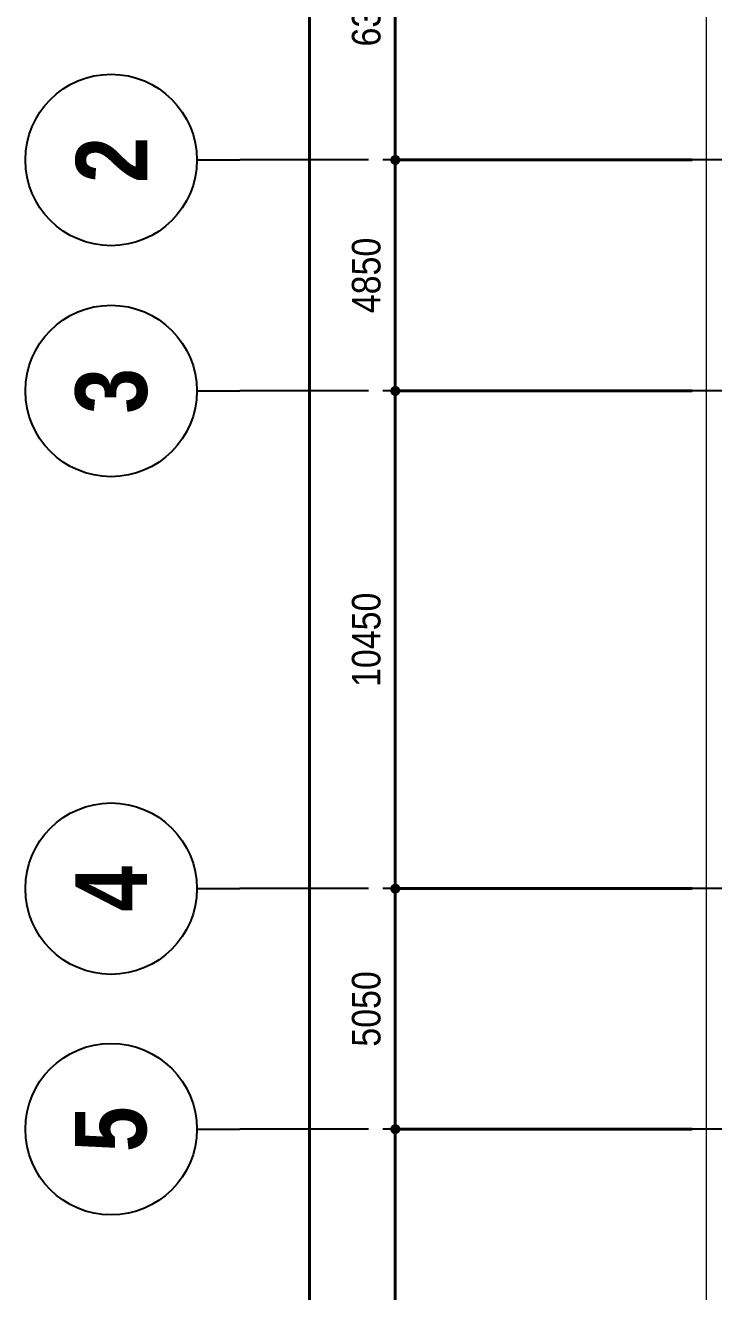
# Model space of a CAD drawing. Header units: millimetres. Extents: x -3973692 to -2843767, y 592734 to 838475.
# Drawn here: x -3573692 to -3559245, y 732119 to 758708 of the extents above; entities that cross this region are included whole.
import ezdxf
from ezdxf.enums import TextEntityAlignment as Align

# ---------------------------------------------------------------- set-up
doc = ezdxf.new("R2010")
doc.units = ezdxf.units.MM
doc.header["$MEASUREMENT"] = 0
doc.header["$PDMODE"] = 3
doc.header["$PDSIZE"] = -20
doc.linetypes.add('CHG_XX_Luoi truc$0$MB_Luoi truc$0$Center101', pattern=[13, 10, -1, 1, -1])
doc.linetypes.add('DIVIDE2', pattern=[15.875, 6.35, -3.175, 0, -3.175, 0, -3.175])
doc.layers.get('0').update_dxf_attribs({"lineweight": 9})
doc.layers.get('Defpoints').update_dxf_attribs({"color": 10, "lineweight": 0})
for name, color, linetype, lineweight in [("'S_General_Divide_3 Intermediate", 3, 'DIVIDE2', 40), ('CHG_XX_Cot_Tang 1$0$MB_Luoi truc$0$Dim 300', 1, 'Continuous', 5), ('CHG_XX_Cot_Tang 1$0$NS-Pier', 150, 'Continuous', 9)]:
    doc.layers.add(name, color=color, linetype=linetype, lineweight=lineweight)
doc.layers.add('CHG_XX_Luoi truc$0$Grid', color=34, linetype='Continuous')
doc.layers.add('CHG_XX_Luoi truc$0$Grid Line', color=251, linetype='CHG_XX_Luoi truc$0$MB_Luoi truc$0$Center101')
doc.styles.add('CHG_XX_Cot_Tang 1$0$MB_Luoi truc$0$Arial_C', font='arial.ttf', dxfattribs={"width": 0.85})
doc.styles.add('CHG_XX_Luoi truc$0$MB_Luoi truc$0$Grid A-F$0$VNI-HelveCB', font='')
doc.styles.get('CHG_XX_Luoi truc$0$MB_Luoi truc$0$Grid A-F$0$VNI-HelveCB').set_extended_font_data('VNI-Helve-Condense', bold=True)
doc.dimstyles.new('CHG_XX_Cot_Tang 1$0$MB_Luoi truc$0$Dim 300 (A1-A2)', dxfattribs={"dimscale": 300, "dimtxt": 2, "dimasz": 0.7, "dimexe": 0, "dimexo": 1, "dimgap": 1, "dimtad": 1, "dimdec": 0, "dimzin": 12, "dimdsep": 46, "dimtxsty": 'CHG_XX_Cot_Tang 1$0$MB_Luoi truc$0$Arial_C', "dimblk": 'CHG_XX_Cot_Tang 1$0$MB_Luoi truc$0$_Dot', "dimcen": 1, "dimclrd": 256, "dimclre": 256, "dimclrt": 3, "dimadec": 0, "dimazin": 0, "dimtfac": 1, "dimtdec": 0, "dimtix": 1, "dimtmove": 2, "dimatfit": 3, "dimldrblk": 'CHG_XX_Cot_Tang 1$0$MB_Luoi truc$0$HTT Arrow 30', "dimfxl": 1, "dimtolj": 1, "dimtzin": 0, "dimarcsym": 0})

# ---------------------------------------------------------------- blocks, each defined once
blk = doc.blocks.new('CHG_XX_Cot_Tang 1$0$MB_Luoi truc$0$_Dot')
at = {"color": 0, "linetype": 'ByBlock', "lineweight": -2}
blk.add_line((-0.5, 0), (-1, 0), dxfattribs=at)
at = {"color": 0, "linetype": 'ByBlock', "const_width": 0.5}
blk.add_lwpolyline([(-0.25, 0, 1), (0.25, 0, 1)], format="xyb", close=True, dxfattribs=at)
blk = doc.blocks.new('*D2930')
at = {"layer": 'CHG_XX_Cot_Tang 1$0$MB_Luoi truc$0$Dim 300', "lineweight": -2, "transparency": 16777216}
for p, q in [((-11200, 152250), (-17432, 152250)), ((-17432, 152040), (-17432, 146110)), ((-11200, 145900), (-17432, 145900))]:
    blk.add_line(p, q, dxfattribs=at)
at = {"layer": 'Defpoints', "color": 0, "transparency": 16777216}
for p in [(-10900, 152250), (-17432, 145900), (-10900, 145900)]:
    blk.add_point(p, dxfattribs=at)
at = {"layer": 'CHG_XX_Cot_Tang 1$0$MB_Luoi truc$0$Dim 300', "lineweight": -2, "transparency": 16777216, "xscale": 210, "yscale": 210, "zscale": 210}
for p, rotation in [((-17432, 152250), 90), ((-17432, 145900), 270)]:
    blk.add_blockref('CHG_XX_Cot_Tang 1$0$MB_Luoi truc$0$_Dot', p, dxfattribs=dict(at, rotation=rotation))
at = {"layer": 'CHG_XX_Cot_Tang 1$0$MB_Luoi truc$0$Dim 300', "color": 3, "transparency": 16777216, "insert": (-18039, 149075), "char_height": 600, "attachment_point": 5, "rotation": 90, "style": 'CHG_XX_Cot_Tang 1$0$MB_Luoi truc$0$Arial_C'}
blk.add_mtext('\\A1;6350', dxfattribs=at)
blk = doc.blocks.new('CHG_XX_Cot_Tang 1$0$MB_Luoi truc$0$HTT Arrow 30')
blk.add_hatch(color=256).paths.add_polyline_path([(-2.5, 0.375), (-2.5, -0.375), (0, 0)])
at = {"color": 0, "linetype": 'ByBlock', "lineweight": -2}
for p, q in [((0, 0), (-2.5, 0.375)), ((-2.5, -0.375), (-2.5, 0.375)), ((0, 0), (-2.5, -0.375))]:
    blk.add_line(p, q, dxfattribs=at)
blk = doc.blocks.new('*D2931')
at = {"layer": 'CHG_XX_Cot_Tang 1$0$MB_Luoi truc$0$Dim 300', "lineweight": -2, "transparency": 16777216}
for p, q in [((-11200, 145900), (-17432, 145900)), ((-17432, 145690), (-17432, 141260)), ((-11200, 141050), (-17432, 141050))]:
    blk.add_line(p, q, dxfattribs=at)
at = {"layer": 'Defpoints', "color": 0, "transparency": 16777216}
for p in [(-10900, 145900), (-17432, 141050), (-10900, 141050)]:
    blk.add_point(p, dxfattribs=at)
at = {"layer": 'CHG_XX_Cot_Tang 1$0$MB_Luoi truc$0$Dim 300', "lineweight": -2, "transparency": 16777216, "xscale": 210, "yscale": 210, "zscale": 210}
for p, rotation in [((-17432, 145900), 90), ((-17432, 141050), 270)]:
    blk.add_blockref('CHG_XX_Cot_Tang 1$0$MB_Luoi truc$0$_Dot', p, dxfattribs=dict(at, rotation=rotation))
at = {"layer": 'CHG_XX_Cot_Tang 1$0$MB_Luoi truc$0$Dim 300', "color": 3, "transparency": 16777216, "insert": (-18039, 143475), "char_height": 600, "attachment_point": 5, "rotation": 90, "style": 'CHG_XX_Cot_Tang 1$0$MB_Luoi truc$0$Arial_C'}
blk.add_mtext('\\A1;4850', dxfattribs=at)
blk = doc.blocks.new('*D2932')
at = {"layer": 'CHG_XX_Cot_Tang 1$0$MB_Luoi truc$0$Dim 300', "lineweight": -2, "transparency": 16777216}
for p, q in [((-11200, 141050), (-17432, 141050)), ((-17432, 140840), (-17432, 130810)), ((-11200, 130600), (-17432, 130600))]:
    blk.add_line(p, q, dxfattribs=at)
at = {"layer": 'Defpoints', "color": 0, "transparency": 16777216}
for p in [(-10900, 141050), (-17432, 130600), (-10900, 130600)]:
    blk.add_point(p, dxfattribs=at)
at = {"layer": 'CHG_XX_Cot_Tang 1$0$MB_Luoi truc$0$Dim 300', "lineweight": -2, "transparency": 16777216, "xscale": 210, "yscale": 210, "zscale": 210}
for p, rotation in [((-17432, 141050), 90), ((-17432, 130600), 270)]:
    blk.add_blockref('CHG_XX_Cot_Tang 1$0$MB_Luoi truc$0$_Dot', p, dxfattribs=dict(at, rotation=rotation))
at = {"layer": 'CHG_XX_Cot_Tang 1$0$MB_Luoi truc$0$Dim 300', "color": 3, "transparency": 16777216, "insert": (-18039, 135825), "char_height": 600, "attachment_point": 5, "rotation": 90, "style": 'CHG_XX_Cot_Tang 1$0$MB_Luoi truc$0$Arial_C'}
blk.add_mtext('\\A1;10450', dxfattribs=at)
blk = doc.blocks.new('*D2933')
at = {"layer": 'CHG_XX_Cot_Tang 1$0$MB_Luoi truc$0$Dim 300', "lineweight": -2, "transparency": 16777216}
for p, q in [((-11200, 130600), (-17432, 130600)), ((-17432, 130390), (-17432, 125760)), ((-11200, 125550), (-17432, 125550))]:
    blk.add_line(p, q, dxfattribs=at)
at = {"layer": 'Defpoints', "color": 0, "transparency": 16777216}
for p in [(-10900, 130600), (-17432, 125550), (-10900, 125550)]:
    blk.add_point(p, dxfattribs=at)
at = {"layer": 'CHG_XX_Cot_Tang 1$0$MB_Luoi truc$0$Dim 300', "lineweight": -2, "transparency": 16777216, "xscale": 210, "yscale": 210, "zscale": 210}
for p, rotation in [((-17432, 130600), 90), ((-17432, 125550), 270)]:
    blk.add_blockref('CHG_XX_Cot_Tang 1$0$MB_Luoi truc$0$_Dot', p, dxfattribs=dict(at, rotation=rotation))
at = {"layer": 'CHG_XX_Cot_Tang 1$0$MB_Luoi truc$0$Dim 300', "color": 3, "transparency": 16777216, "insert": (-18039, 128075), "char_height": 600, "attachment_point": 5, "rotation": 90, "style": 'CHG_XX_Cot_Tang 1$0$MB_Luoi truc$0$Arial_C'}
blk.add_mtext('\\A1;5050', dxfattribs=at)
blk = doc.blocks.new('*D2934')
at = {"layer": 'CHG_XX_Cot_Tang 1$0$MB_Luoi truc$0$Dim 300', "lineweight": -2, "transparency": 16777216}
for p, q in [((-11200, 125550), (-17432, 125550)), ((-17432, 125340), (-17432, 116360)), ((-11200, 116150), (-17432, 116150))]:
    blk.add_line(p, q, dxfattribs=at)
at = {"layer": 'Defpoints', "color": 0, "transparency": 16777216}
for p in [(-10900, 125550), (-17432, 116150), (-10900, 116150)]:
    blk.add_point(p, dxfattribs=at)
at = {"layer": 'CHG_XX_Cot_Tang 1$0$MB_Luoi truc$0$Dim 300', "lineweight": -2, "transparency": 16777216, "xscale": 210, "yscale": 210, "zscale": 210}
for p, rotation in [((-17432, 125550), 90), ((-17432, 116150), 270)]:
    blk.add_blockref('CHG_XX_Cot_Tang 1$0$MB_Luoi truc$0$_Dot', p, dxfattribs=dict(at, rotation=rotation))
at = {"layer": 'CHG_XX_Cot_Tang 1$0$MB_Luoi truc$0$Dim 300', "color": 3, "transparency": 16777216, "insert": (-18039, 120850), "char_height": 600, "attachment_point": 5, "rotation": 90, "style": 'CHG_XX_Cot_Tang 1$0$MB_Luoi truc$0$Arial_C'}
blk.add_mtext('\\A1;9400', dxfattribs=at)
blk = doc.blocks.new('*D2949')
at = {"layer": 'CHG_XX_Cot_Tang 1$0$MB_Luoi truc$0$Dim 300', "lineweight": -2, "transparency": 16777216}
for p, q in [((-11200, 163400), (-19232, 163400)), ((-19232, -8790), (-19232, 163190)), ((-11200, -9000), (-19232, -9000))]:
    blk.add_line(p, q, dxfattribs=at)
at = {"layer": 'Defpoints', "color": 0, "transparency": 16777216}
for p in [(-19232, 163400), (-10900, 163400), (-10900, -9000)]:
    blk.add_point(p, dxfattribs=at)
at = {"layer": 'CHG_XX_Cot_Tang 1$0$MB_Luoi truc$0$Dim 300', "lineweight": -2, "transparency": 16777216, "xscale": 210, "yscale": 210, "zscale": 210}
for p, rotation in [((-19232, 163400), 90), ((-19232, -9000), 270)]:
    blk.add_blockref('CHG_XX_Cot_Tang 1$0$MB_Luoi truc$0$_Dot', p, dxfattribs=dict(at, rotation=rotation))
at = {"layer": 'CHG_XX_Cot_Tang 1$0$MB_Luoi truc$0$Dim 300', "color": 3, "transparency": 16777216, "insert": (-19839, 77200), "char_height": 600, "attachment_point": 5, "rotation": 90, "style": 'CHG_XX_Cot_Tang 1$0$MB_Luoi truc$0$Arial_C'}
blk.add_mtext('\\A1;172400', dxfattribs=at)
blk = doc.blocks.new('*U2843')
at = {"layer": 'CHG_XX_Luoi truc$0$Grid', "lineweight": -2}
blk.add_line((0, 441), (0, 438), dxfattribs=at)
blk.add_circle((0, 447), 6, dxfattribs=at)
at = {"layer": 'CHG_XX_Luoi truc$0$Grid Line'}
blk.add_line((0, 0), (0, 438), dxfattribs=at)
at = {"layer": 'CHG_XX_Luoi truc$0$Grid', "lineweight": -2, "style": 'CHG_XX_Luoi truc$0$MB_Luoi truc$0$Grid A-F$0$VNI-HelveCB'}
for tag, p in [('GRIDSUB', (0, 447)), ('GRID', (0, -9))]:
    blk.add_attdef(tag, text='', height=5, dxfattribs=at).set_placement(p, align=Align.MIDDLE)
blk = doc.blocks.new('CHG_XX_Luoi truc')
at = {"layer": 'CHG_XX_Luoi truc$0$Grid'}
ref = blk.add_blockref('*U2843', (110703, 145900), dxfattribs=dict(at, xscale=300.0000000000013, yscale=300.0000000000013, zscale=300.0000000000013, rotation=90))
ref.add_attrib('GRIDSUB', '2', dxfattribs={"lineweight": -2, "height": 1500, "rotation": 90, "style": 'CHG_XX_Luoi truc$0$MB_Luoi truc$0$Grid A-F$0$VNI-HelveCB'}).set_placement((-23397, 145900), align=Align.MIDDLE)
ref = blk.add_blockref('*U2843', (110703, 141050), dxfattribs=dict(at, xscale=300.0000000000013, yscale=300.0000000000013, zscale=300.0000000000013, rotation=90))
ref.add_attrib('GRIDSUB', '3', dxfattribs={"lineweight": -2, "height": 1500, "rotation": 90, "style": 'CHG_XX_Luoi truc$0$MB_Luoi truc$0$Grid A-F$0$VNI-HelveCB'}).set_placement((-23397, 141050), align=Align.MIDDLE)
ref = blk.add_blockref('*U2843', (110703, 130600), dxfattribs=dict(at, xscale=300.0000000000013, yscale=300.0000000000013, zscale=300.0000000000013, rotation=90))
ref.add_attrib('GRIDSUB', '4', dxfattribs={"lineweight": -2, "height": 1500, "rotation": 90, "style": 'CHG_XX_Luoi truc$0$MB_Luoi truc$0$Grid A-F$0$VNI-HelveCB'}).set_placement((-23397, 130600), align=Align.MIDDLE)
ref = blk.add_blockref('*U2843', (110703, 125550), dxfattribs=dict(at, xscale=300.0000000000013, yscale=300.0000000000013, zscale=300.0000000000013, rotation=90))
ref.add_attrib('GRIDSUB', '5', dxfattribs={"lineweight": -2, "height": 1500, "rotation": 90, "style": 'CHG_XX_Luoi truc$0$MB_Luoi truc$0$Grid A-F$0$VNI-HelveCB'}).set_placement((-23397, 125550), align=Align.MIDDLE)
blk = doc.blocks.new('CHG_XX_Cot_Tang 1')
at = {"layer": 'CHG_XX_Cot_Tang 1$0$NS-Pier', "linetype": 'Continuous', "ltscale": 5}
blk.add_lwpolyline([(-300, 85450), (-10900, 85450), (-10900, 163400), (99639.2, 163400), (106050, 158254.3), (106050, -6022), (103575.5, -9000), (32350, -9000), (32350, 84050), (-300, 84050)], close=True, dxfattribs=at)
at = {"layer": 'CHG_XX_Cot_Tang 1$0$NS-Pier'}
blk.add_blockref('CHG_XX_Luoi truc', (0, 0), dxfattribs=at)
at = {"layer": 'CHG_XX_Cot_Tang 1$0$MB_Luoi truc$0$Dim 300'}
for base, p1, p2, picture, middle in [((-19232.2, 163400), (-10900, -9000), (-10900, 163400), '*D2949', (-19838.5, 77200)), ((-17432.2, 145900), (-10900, 152250), (-10900, 145900), '*D2930', (-18038.7, 149075)), ((-17432.2, 141050), (-10900, 145900), (-10900, 141050), '*D2931', (-18038.5, 143475)), ((-17432.2, 130600), (-10900, 141050), (-10900, 130600), '*D2932', (-18038.5, 135825)), ((-17432.2, 125550), (-10900, 130600), (-10900, 125550), '*D2933', (-18038.5, 128075)), ((-17432.2, 116150), (-10900, 125550), (-10900, 116150), '*D2934', (-18038.5, 120850))]:
    dim = blk.add_linear_dim(base=base, p1=p1, p2=p2, angle=90, dimstyle='CHG_XX_Cot_Tang 1$0$MB_Luoi truc$0$Dim 300 (A1-A2)', dxfattribs=at)
    dim.commit()
    dim.dimension.update_dxf_attribs({"geometry": picture, "text_midpoint": middle})

msp = doc.modelspace()

# ---------------------------------------------------------------- block references
at = {"layer": "'S_General_Divide_3 Intermediate"}
msp.add_blockref('CHG_XX_Cot_Tang 1', (-3548495.2, 609981), dxfattribs=at)

doc.saveas('drawing.dxf')
